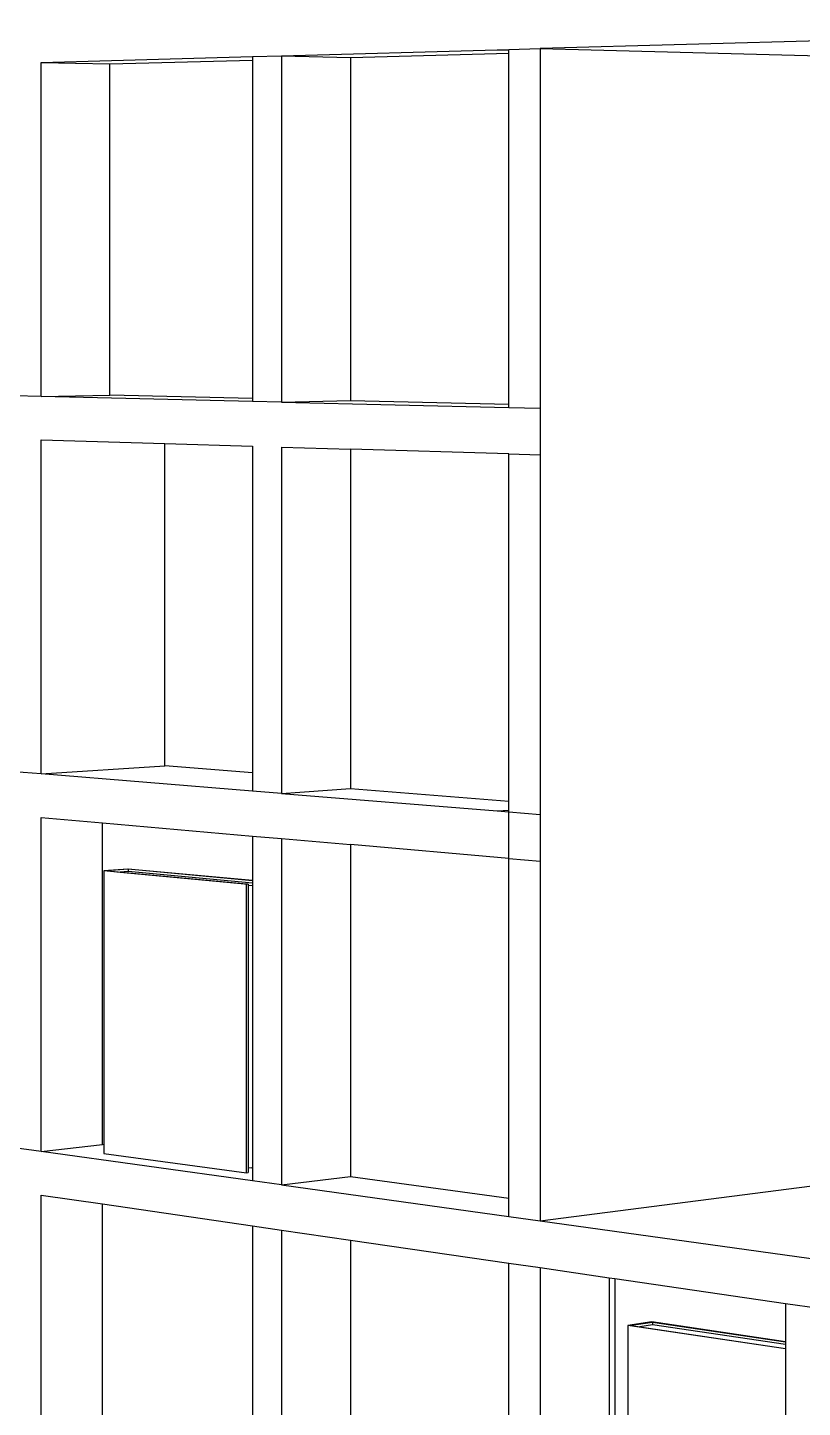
# Model space of a CAD drawing. Extents: x -10531 to 16009, y -6447 to 5372.
# Drawn here: x -2244 to -550, y -2543 to 474 of the extents above; entities that cross this region are included whole.
import ezdxf

# ---------------------------------------------------------------- set-up
doc = ezdxf.new("R2010")
doc.units = 0
doc.layers.get('0').update_dxf_attribs({"linetype": 'CONTINUOUS'})

msp = doc.modelspace()

# ---------------------------------------------------------------- linework, layer by layer
for p, q in [((3413.9, 555.1), (-1123.8, 428.5)), ((-1689.4, 412.8), (-1217.7, 425.9)), ((-1217.7, 425.9), (-1217.1, 425.9)), ((-1217.7, 425.9), (-1192.1, 425.3)), ((-1217.1, 425.9), (-1192.1, 426.6)), ((-1217.1, 425.9), (-1192.1, 425.3)), ((-1192.1, 426.6), (-1123.9, 428.5)), ((-1192.1, 425.3), (-1192.1, 426.6)), ((-1192.1, 418.6), (-1192.1, 425.3)), ((-1192.1, 425.3), (-1192.1, 425.3)), ((-1123.9, 428.5), (-1123.9, -357.7)), ((-1123.8, 428.5), (-393.3, 409.7)), ((-1123.8, 428.5), (-1123.8, -357.7)), ((-1123.8, 428.5), (-1123.8, 428.5)), ((-2214.8, 398.1), (-1752.7, 411)), ((-2214.8, -332.3), (-2214.8, 398.1)), ((-2214.8, 398.1), (-2064.8, 394.7)), ((-2064.8, 394.7), (-1752.7, 403.3)), ((-2064.8, -329.5), (-2064.8, 394.7)), ((-1752.7, 411), (-1689.4, 412.8)), ((-1752.7, 411), (-1752.7, 403.3)), ((-1752.7, 403.3), (-1752.7, -336.6)), ((-1689.4, 412.8), (-1689.4, -344.5)), ((-1689.4, 412.8), (-1538.5, 409.1)), ((-1538.5, 409.1), (-1192.1, 418.6)), ((-1538.5, 409.1), (-1538.5, -341.5)), ((-1192.1, -349.4), (-1192.1, 418.6)), ((-2214.8, -332.3), (-2273.7, -330.9)), ((-2214.8, -332.3), (-2064.8, -329.5)), ((-1752.7, -336.6), (-2064.8, -329.5)), ((-1752.7, -343.1), (-2214.8, -332.3)), ((-1752.7, -336.6), (-1752.7, -343.1)), ((-1689.4, -344.5), (-1752.7, -343.1)), ((-1689.4, -344.5), (-1538.5, -341.5)), ((-1689.4, -344.5), (-1192.1, -356.1)), ((-1538.5, -341.5), (-1192.1, -349.4)), ((-1192.1, -356.1), (-1192.1, -349.4)), ((-1192.1, -356.1), (-1123.9, -357.7)), ((-1123.9, -357.7), (-1123.9, -460.1)), ((-1123.9, -357.7), (-1123.8, -357.7)), ((-1123.8, -357.7), (-1123.8, -460.1)), ((-2214.8, -1157.8), (-2214.8, -427.4)), ((-2214.8, -427.4), (-1944.5, -435.5)), ((-1944.5, -1140.2), (-1944.5, -435.5)), ((-1944.5, -435.5), (-1752.7, -441.3)), ((-1752.7, -441.3), (-1752.7, -1155.2)), ((-1689.4, -443.1), (-1689.4, -1200.5)), ((-1689.4, -443.1), (-1538.5, -447.7)), ((-1538.5, -447.7), (-1538.5, -1189.9)), ((-1192.1, -458), (-1538.5, -447.7)), ((-1192.1, -1217.5), (-1192.1, -458)), ((-1192.1, -458), (-1123.9, -460.1)), ((-1123.9, -460.1), (-1123.9, -1246.3)), ((-1123.9, -460.1), (-1123.8, -460.1)), ((-1123.8, -460.1), (-1123.8, -1246.3)), ((-2214.8, -1157.8), (-1944.5, -1140.2)), ((-1752.7, -1155.2), (-1944.5, -1140.2)), ((-2214.8, -1157.8), (-2273.7, -1153.1)), ((-1752.7, -1195.3), (-2214.8, -1157.8)), ((-1752.7, -1155.2), (-1752.7, -1195.3)), ((-1689.4, -1200.5), (-1752.7, -1195.3)), ((-1689.4, -1200.5), (-1538.5, -1189.9)), ((-1689.4, -1200.5), (-1217.7, -1238.7)), ((-1538.5, -1189.9), (-1192.1, -1217.5)), ((-1217.7, -1238.7), (-1192.1, -1236.8)), ((-1192.1, -1236.8), (-1192.1, -1217.5)), ((-1192.1, -1240.8), (-1192.1, -1236.8)), ((-2214.8, -1983.4), (-2214.8, -1252.9)), ((-2214.8, -1252.9), (-2080.7, -1264.7)), ((-2080.7, -1968.3), (-2080.7, -1264.7)), ((-2080.7, -1264.7), (-1752.7, -1293.5)), ((-1217.7, -1238.7), (-1192.1, -1240.8)), ((-1192.1, -1342.7), (-1192.1, -1240.8)), ((-1192.1, -1240.8), (-1123.9, -1246.3)), ((-1123.9, -1246.3), (-1123.9, -1348.7)), ((-1123.9, -1246.3), (-1123.8, -1246.3)), ((-1123.8, -1246.3), (-1123.8, -1348.7)), ((-1752.7, -1293.5), (-1689.4, -1299.1)), ((-1752.7, -1293.5), (-1752.7, -1390.8)), ((-1689.4, -1299.1), (-1689.4, -2056.4)), ((-1689.4, -1299.1), (-1538.5, -1312.3)), ((-1538.5, -1312.3), (-1538.5, -2038.3)), ((-1192.1, -1342.7), (-1538.5, -1312.3)), ((-1192.1, -2085.5), (-1192.1, -1342.7)), ((-1192.1, -1342.7), (-1123.9, -1348.7)), ((-1123.9, -1348.7), (-1123.9, -2134.9)), ((-1123.9, -1348.7), (-1123.8, -1348.7)), ((-1123.8, -1348.7), (-1123.8, -2134.9)), ((-2025.3, -1365.6), (-2077.6, -1369.8)), ((-1765.5, -1398.8), (-2077.6, -1369.8)), ((-2077.6, -1369.8), (-2077.6, -1968.8)), ((-2024.3, -1366.3), (-2070.3, -1369.9)), ((-2070.3, -1369.9), (-2041.6, -1372.6)), ((-2024.3, -1371.2), (-2041.6, -1372.6)), ((-2041.6, -1372.6), (-1762.3, -1398.5)), ((-1752.7, -1390.8), (-2025.3, -1365.6)), ((-1752.7, -1391.4), (-2024.3, -1366.3)), ((-2024.3, -1366.3), (-2024.3, -1371.2)), ((-1752.7, -1396.4), (-2024.3, -1371.2)), ((-1762.3, -1398.5), (-1765.5, -1398.8)), ((-1765.5, -2029.8), (-1765.5, -1398.8)), ((-1762.3, -1398.5), (-1762.3, -1402.2)), ((-1752.7, -1401.4), (-1762.3, -1402.2)), ((-1762.3, -1402.2), (-1762.3, -2019.7)), ((-1752.7, -1390.8), (-1752.7, -1391.4)), ((-1752.7, -1391.4), (-1752.7, -1396.4)), ((-1752.7, -1396.4), (-1752.7, -1401.4)), ((-1752.7, -1401.4), (-1752.7, -2018.6)), ((-2214.8, -1983.4), (-2273.7, -1975.2)), ((-2214.8, -1983.4), (-2080.7, -1968.3)), ((-1752.7, -2047.6), (-2214.8, -1983.4)), ((-2077.6, -1968.8), (-2080.7, -1968.3)), ((-2077.6, -1968.8), (-2077.6, -1987.7)), ((-2077.6, -1987.7), (-1765.5, -2029.8)), ((-1754.3, -2018.8), (-1762.3, -2019.7)), ((-1762.3, -2019.7), (-1762.3, -2029.4)), ((-1752.7, -2018.6), (-1754.3, -2018.8)), ((-1754.3, -2018.8), (-1752.7, -2019)), ((-1752.7, -2018.6), (-1752.7, -2019)), ((-1752.7, -2019), (-1752.7, -2047.6)), ((-1765.5, -2029.8), (-1762.3, -2029.4)), ((-1689.4, -2056.4), (-1752.7, -2047.6)), ((-1689.4, -2056.4), (-1538.5, -2038.3)), ((-1538.5, -2038.3), (-1192.1, -2085.5)), ((-1123.8, -2134.9), (-393.3, -2041)), ((-2214.8, -2808.9), (-2214.8, -2078.5)), ((-2214.8, -2078.5), (-2080.7, -2098)), ((-1689.4, -2056.4), (-1192.1, -2125.5)), ((-2080.7, -2787.6), (-2080.7, -2098)), ((-2080.7, -2098), (-1752.7, -2145.8)), ((-1192.1, -2125.5), (-1192.1, -2085.5)), ((-1192.1, -2125.5), (-1123.9, -2134.9)), ((-1123.9, -2134.9), (-1123.8, -2134.9)), ((-1123.8, -2134.9), (3413.9, -2765.4)), ((-1752.7, -2145.8), (-1689.4, -2155)), ((-1752.7, -2145.8), (-1752.7, -2851.1)), ((-1689.4, -2155), (-1689.4, -2912.3)), ((-1689.4, -2155), (-1538.5, -2176.9)), ((-1538.5, -2176.9), (-1538.5, -2886.7)), ((-1538.5, -2176.9), (-1192.1, -2227.4)), ((-1192.1, -2227.4), (-1123.9, -2237.3)), ((-1192.1, -2953.6), (-1192.1, -2227.4)), ((-1123.9, -2237.3), (-1123.9, -3023.6)), ((-1123.9, -2237.3), (-972.4, -2259.4)), ((-972.4, -2259.4), (-972.4, -2786.6)), ((-972.4, -2259.4), (-960.6, -2261.1)), ((-960.6, -2261.1), (-960.6, -2788.7)), ((-960.6, -2261.1), (-587.1, -2315.5)), ((-587.1, -2315.5), (-513.4, -2326.2)), ((-587.1, -2315.5), (-587.1, -2399.3)), ((-879.4, -2356), (-931.9, -2363.7)), ((-587.1, -2415.1), (-931.9, -2363.7)), ((-931.9, -2363.7), (-931.9, -3003.8)), ((-877.7, -2357.2), (-923.9, -2364)), ((-923.9, -2364), (-905.9, -2366.7)), ((-877.7, -2362.5), (-905.9, -2366.7)), ((-905.9, -2366.7), (-587.1, -2414.1)), ((-587.1, -2399.3), (-879.4, -2356)), ((-587.1, -2400.2), (-877.7, -2357.2)), ((-877.7, -2357.2), (-877.7, -2362.5)), ((-587.1, -2405.6), (-877.7, -2362.5)), ((-587.1, -2399.3), (-587.1, -2400.2)), ((-587.1, -2400.2), (-587.1, -2405.6)), ((-587.1, -2405.6), (-587.1, -2414.1)), ((-587.1, -2414.1), (-587.1, -2415.1)), ((-587.1, -2415.1), (-587.1, -3094.3))]:
    msp.add_line(p, q)

doc.saveas('drawing.dxf')
